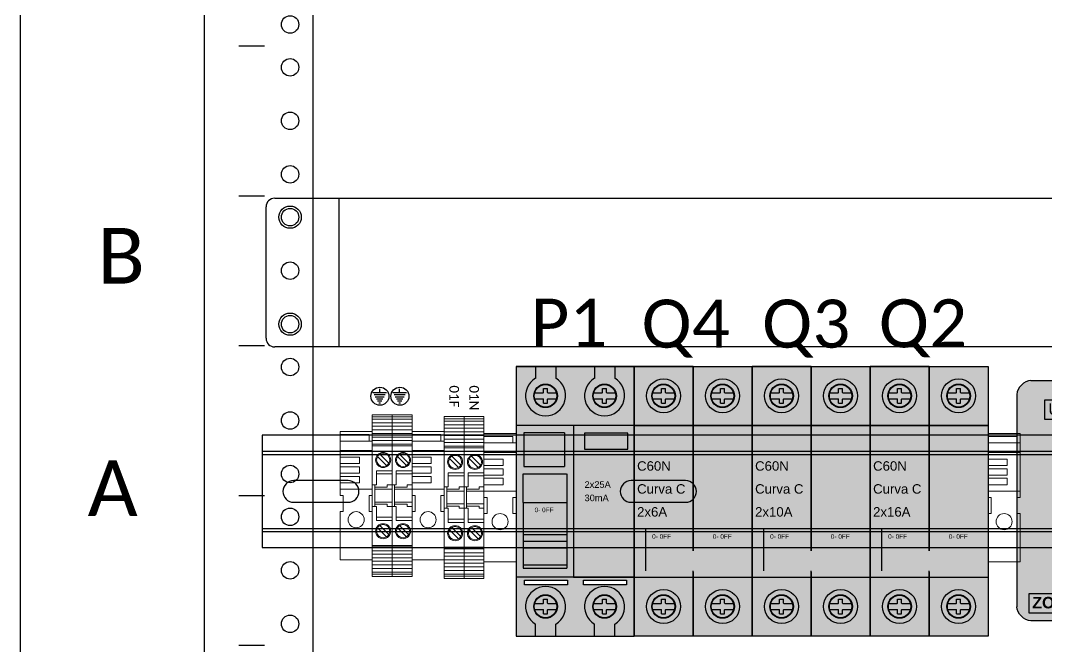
# Model space of a CAD drawing. Header units: millimetres. Extents: x 11355 to 11505, y 8083 to 8171.
# Drawn here: x 11355.44 to 11367.42, y 8092.8 to 8100.11 of the extents above; entities that cross this region are included whole.
import ezdxf
from ezdxf.enums import TextEntityAlignment as Align

# ---------------------------------------------------------------- set-up
doc = ezdxf.new("R2010")
doc.units = ezdxf.units.MM
for name, color, linetype in [('Elem. Eléctricos - Bornera Unipolar', 7, 'Continuous'), ('Elem. Eléctricos - Disyuntores', 7, 'Continuous'), ('Elem. Eléctricos - Selectora Zoloda 3P', 7, 'Continuous'), ('Elem. Eléctricos - Separador', 7, 'Continuous'), ('Elem. Eléctricos - Termomagneticas', 7, 'Continuous'), ('Ordenador de Cables 1U', 7, 'Continuous'), ('Rack - Base 15U', 7, 'Continuous'), ('Rack - Riel Din', 7, 'Continuous'), ('Textos - Ref. Eléctricas', 7, 'Continuous'), ('Textos - Ref. Unidades', 7, 'Continuous'), ('Varios - Calados', 253, 'Continuous')]:
    doc.layers.add(name, color=color, linetype=linetype)
doc.styles.add('Calibri', font='calibri.ttf')
doc.styles.get("Standard").update_dxf_attribs({"font": 'arial.ttf'})

# ---------------------------------------------------------------- blocks, each defined once
blk = doc.blocks.new('Rack 15U - Gabitel')
for p, q in [((2364.48, 1371.106), (2364.48, 1403.665)), ((2366.628, 1371.106), (2366.628, 1403.665)), ((2367.898, 1374.212), (2367.898, 1400.827)), ((2367.028, 1388.332), (2367.328, 1388.332)), ((2367.028, 1386.582), (2367.328, 1386.582)), ((2367.028, 1384.832), (2367.328, 1384.832)), ((2367.028, 1383.082), (2367.328, 1383.082)), ((2367.028, 1381.332), (2367.328, 1381.332))]:
    blk.add_line(p, q)
for centre in [(2367.628, 1388.582), (2367.628, 1388.082), (2367.628, 1387.457), (2367.628, 1386.832), (2367.628, 1386.332), (2367.628, 1385.707), (2367.628, 1385.082), (2367.628, 1384.582), (2367.628, 1383.957), (2367.628, 1383.332), (2367.628, 1382.832), (2367.628, 1382.207), (2367.628, 1381.582)]:
    blk.add_circle(centre, 0.102)
blk = doc.blocks.new('Simbolo Tierra')
at = {"ltscale": 0.1}
h = blk.add_hatch(dxfattribs=at)
h.set_pattern_fill('ANSI31', color=72, scale=0.2, angle=135)
h.set_pattern_definition([(180, (-6965.8669, 46.08505), (-1e-16, -0.635), [])])
h.paths.add_polyline_path([(2.22, 1.45), (-2.36, 1.45), (-0.07, -2.51)])
at = {"color": 72, "ltscale": 0.1}
blk.add_line((-0.07, 0.97), (-0.07, 2.34), dxfattribs=at)
blk.add_circle((0, 0), 2.81, dxfattribs=at)
blk = doc.blocks.new('Bornera Simple')
at = {"layer": 'Elem. Eléctricos - Bornera Unipolar', "color": 0, "lineweight": 0}
for p, q in [((-6.2, 50.4), (-6.2, 25.2)), ((-6.2, 50.4), (0, 50.4)), ((0, 50.4), (-6.2, 50.4)), ((-6.2, 49.69), (0, 49.69)), ((-6.2, 49.04), (0, 49.04)), ((0, 50.4), (0, 25.2)), ((-6.2, 47.88), (0, 47.88)), ((-6.2, 46.81), (0, 46.81)), ((-6.2, 45.65), (0, 45.65)), ((-6.2, 44.58), (0, 44.58)), ((-6.2, 43.42), (0, 43.42)), ((-6.2, 42.36), (0, 42.36)), ((-6.2, 41.2), (0, 41.2)), ((-6.2, 40.69), (0, 40.69)), ((-5.16, 37.35), (-2.35, 34.54)), ((-4.45, 38.06), (-1.64, 35.25)), ((-6.2, 32.95), (-1.3, 32.95)), ((-1.3, 31.95), (-6.2, 31.95)), ((-1.3, 32.95), (-1.3, 28.55)), ((-6.2, 28.55), (-4.7, 28.55)), ((-0.8, 27.2), (-6.2, 27.2)), ((-4.7, 28.55), (-4.7, 27.85)), ((-4.7, 27.85), (-0.8, 27.85)), ((-1.3, 28.55), (0, 28.55)), ((-0.95, 27.85), (-0.8, 27.7)), ((-0.8, 28.55), (-0.8, 25.2)), ((-6.2, 0), (-6.2, 25.2)), ((-0.8, 23.2), (-6.2, 23.2)), ((-4.7, 22.55), (-0.8, 22.55)), ((-4.7, 21.85), (-4.7, 22.55)), ((-0.95, 22.55), (-0.8, 22.7)), ((-0.8, 21.85), (-0.8, 25.2)), ((0, 0), (0, 25.2)), ((-6.2, 21.85), (-4.7, 21.85)), ((-1.3, 21.85), (0, 21.85)), ((-1.3, 17.45), (-1.3, 21.85)), ((-1.3, 18.45), (-6.2, 18.45)), ((-6.2, 17.45), (-1.3, 17.45)), ((-5.16, 15.15), (-2.35, 12.34)), ((-4.45, 15.86), (-1.64, 13.05)), ((-6.2, 9.71), (0, 9.71)), ((-6.2, 9.2), (0, 9.2)), ((-6.2, 8.04), (0, 8.04)), ((-6.2, 6.98), (0, 6.98)), ((-6.2, 5.82), (0, 5.82)), ((-6.2, 4.75), (0, 4.75)), ((-6.2, 3.59), (0, 3.59)), ((-6.2, 2.52), (0, 2.52)), ((-6.2, 1.36), (0, 1.36)), ((-6.2, 0.71), (0, 0.71)), ((0, 0), (-6.2, 0)), ((-6.2, 0), (0, 0))]:
    blk.add_line(p, q, dxfattribs=at)
for centre, radius in [((-3.4, 36.3), 2.35), ((-3.4, 36.3), 2.05), ((-3.4, 14.1), 2.35), ((-3.4, 14.1), 2.05)]:
    blk.add_circle(centre, radius, dxfattribs=at)
blk = doc.blocks.new('Bornera Separadora')
at = {"layer": 'Elem. Eléctricos - Separador', "lineweight": 0}
for p, q in [((0, 10), (0, 0)), ((15, 10), (15, 9)), ((20, 10), (20, 9)), ((22, 10), (22, 0)), ((34, 10), (34, 0)), ((37, 10), (37, 0)), ((15, 1), (15, 0)), ((20, 1), (20, 0)), ((39, 1), (37, 1))]:
    blk.add_line(p, q, dxfattribs=at)
for points in [[(15, 10), (0, 10), (0, 0), (15, 0)], [(20, 0), (40, 0), (40, 10), (20, 10)], [(39, 1), (39, 10)], [(20, 9), (15, 9)], [(15, 1), (20, 1)]]:
    blk.add_lwpolyline(points, dxfattribs=at)
for points in [[(24, 4), (26, 4), (26, 10), (24, 10)], [(27, 4), (29, 4), (29, 10), (27, 10)], [(30, 4), (32, 4), (32, 10), (30, 10)]]:
    blk.add_lwpolyline(points, close=True, dxfattribs=at)
blk.add_circle((12.5, 5), 2.5, dxfattribs=at)
blk = doc.blocks.new('Tornillo')
at = {"linetype": 'Continuous'}
h = blk.add_hatch(color=250, dxfattribs=at)
h.set_gradient(color1=(51, 51, 51), color2=(23, 23, 23), one_color=1, tint=0.09, name='INVSPHERICAL')
h.paths.add_polyline_path([(1885.119, -88.376, 1), (1885.819, -88.376, 1)])
h.paths.add_polyline_path([(1885.803, -88.376, -1), (1885.134, -88.376, -1)], flags=16)
h = blk.add_hatch(color=33, dxfattribs=at)
h.set_gradient(color1=(204, 153, 102), color2=(65, 43, 22), one_color=1, tint=0.17, name='CYLINDER')
h.paths.add_polyline_path([(1885.394, -88.291), (1885.145, -88.291, 0.064053), (1885.134, -88.376, 0.064652), (1885.146, -88.461), (1885.397, -88.461), (1885.411, -88.474), (1885.411, -88.597), (1885.522, -88.597), (1885.522, -88.474), (1885.536, -88.461), (1885.792, -88.461, 0.0647), (1885.803, -88.376, 0.064053), (1885.792, -88.291), (1885.538, -88.291), (1885.522, -88.275), (1885.522, -88.156), (1885.411, -88.156), (1885.411, -88.275)])
h = blk.add_hatch(color=45, dxfattribs=at)
h.set_gradient(color1=(171, 128, 84), color2=(103, 77, 50), one_color=1, tint=0.3, name='INVSPHERICAL')
h.paths.add_polyline_path([(1885.145, -88.291), (1885.394, -88.291), (1885.411, -88.275), (1885.411, -88.156), (1885.522, -88.156), (1885.522, -88.275), (1885.538, -88.291), (1885.792, -88.291, 0.772054)])
h.paths.add_polyline_path([(1885.792, -88.461), (1885.536, -88.461), (1885.522, -88.474), (1885.522, -88.597), (1885.411, -88.597), (1885.411, -88.474), (1885.397, -88.461), (1885.146, -88.461, 0.770076)])
at = {"layer": 'Varios - Calados', "color": 253}
for p, q in [((1885.411, -88.275), (1885.411, -88.156)), ((1885.411, -88.156), (1885.522, -88.156)), ((1885.522, -88.275), (1885.522, -88.156)), ((1885.145, -88.291), (1885.394, -88.291)), ((1885.146, -88.461), (1885.397, -88.461)), ((1885.394, -88.291), (1885.411, -88.275)), ((1885.411, -88.474), (1885.397, -88.461)), ((1885.411, -88.597), (1885.411, -88.474)), ((1885.538, -88.291), (1885.522, -88.275)), ((1885.522, -88.474), (1885.536, -88.461)), ((1885.522, -88.597), (1885.522, -88.474)), ((1885.536, -88.461), (1885.792, -88.461)), ((1885.538, -88.291), (1885.792, -88.291)), ((1885.411, -88.597), (1885.522, -88.597))]:
    blk.add_line(p, q, dxfattribs=at)
for radius in [0.35, 0.334]:
    blk.add_circle((1885.469, -88.376), radius, dxfattribs=at)
blk = doc.blocks.new('BI - TermomagneticaDinamico')
at = {"layer": 'Elem. Eléctricos - Termomagneticas', "linetype": 'Continuous'}
h = blk.add_hatch(color=7, dxfattribs=at)
h.set_gradient(color1=(255, 255, 255), color2=(222, 222, 222), one_color=1, tint=0.87, name='CYLINDER')
h.paths.add_polyline_path([(17.5, 80), (0, 80), (0, 62.5), (17.5, 62.5)])
h.paths.add_polyline_path([(3.69, 71.25, -1), (13.81, 71.25, -1)], flags=0)
h.paths.add_polyline_path([(5.25, 71.25, -1), (12.25, 71.25, -1)], flags=0)
h.paths.add_polyline_path([(5.41, 71.25, -1), (12.09, 71.25, -1)], flags=0)
h.paths.add_polyline_path([(13.81, 71.25, 1), (3.69, 71.25, 1)], flags=16)
h = blk.add_hatch(color=7, dxfattribs=at)
h.set_gradient(color1=(255, 255, 255), color2=(222, 222, 222), one_color=1, tint=0.87, name='CYLINDER')
h.paths.add_polyline_path([(35, 80), (17.5, 80), (17.5, 62.5), (35, 62.5)])
h.paths.add_polyline_path([(21.19, 71.25, -1), (31.31, 71.25, -1)], flags=0)
h.paths.add_polyline_path([(22.75, 71.25, -1), (29.75, 71.25, -1)], flags=0)
h.paths.add_polyline_path([(22.91, 71.25, -1), (29.59, 71.25, -1)], flags=0)
h.paths.add_polyline_path([(31.31, 71.25, 1), (21.19, 71.25, 1)], flags=16)
h = blk.add_hatch(color=7, dxfattribs=at)
h.set_gradient(color1=(255, 255, 255), color2=(222, 222, 222), one_color=1, tint=0.87, name='CYLINDER')
h.paths.add_polyline_path([(17.5, 62.5), (0, 62.5), (0, 17.5), (17.5, 17.5), (17.5, 19.32), (3.5, 19.32), (3.5, 31.71), (13.5, 31.71), (13.5, 25.32), (17.5, 25.32), (17.5, 34.15)])
h = blk.add_hatch(color=7, dxfattribs=at)
h.set_gradient(color1=(255, 255, 255), color2=(222, 222, 222), one_color=1, tint=0.87, name='CYLINDER')
h.paths.add_polyline_path([(17.5, 34.15), (17.5, 25.32), (21.5, 25.32), (21.5, 31.71), (31.5, 31.71), (31.5, 19.32), (17.5, 19.32), (17.5, 17.5), (35, 17.5), (35, 62.5), (17.5, 62.5)])
h = blk.add_hatch(color=250, dxfattribs=at)
h.set_gradient(color1=(51, 51, 51), color2=(48, 48, 48), one_color=1, tint=0.19)
h.paths.add_polyline_path([(3.5, 25.32), (13.5, 25.32), (13.5, 31.71), (3.5, 31.71)])
h = blk.add_hatch(color=250, dxfattribs=at)
h.set_gradient(color1=(51, 51, 51), color2=(48, 48, 48), one_color=1, tint=0.19)
h.paths.add_polyline_path([(21.5, 25.32), (31.5, 25.32), (31.5, 31.71), (21.5, 31.71)])
h = blk.add_hatch(color=107, dxfattribs=at)
h.set_gradient(color1=(63, 127, 79), color2=(61, 123, 76), one_color=1, tint=0.36)
h.paths.add_polyline_path([(3.5, 30.38), (3.5, 28.68), (13.5, 28.68), (13.5, 30.38)])
h = blk.add_hatch(color=107, dxfattribs=at)
h.set_gradient(color1=(63, 127, 79), color2=(61, 123, 76), one_color=1, tint=0.36)
h.paths.add_polyline_path([(21.5, 30.38), (21.5, 28.68), (31.5, 28.68), (31.5, 30.38)])
h = blk.add_hatch(color=250, dxfattribs=at)
h.set_gradient(color1=(51, 51, 51), color2=(48, 48, 48), one_color=1, tint=0.19)
h.paths.add_polyline_path([(3.5, 23.32), (31.5, 23.32), (31.5, 25.32), (3.5, 25.32)])
h = blk.add_hatch(color=250, dxfattribs=at)
h.set_gradient(color1=(51, 51, 51), color2=(48, 48, 48), one_color=1, tint=0.19)
h.paths.add_polyline_path([(31.5, 19.32), (31.5, 23.32), (3.5, 23.32), (3.5, 19.32)])
h = blk.add_hatch(color=7, dxfattribs=at)
h.set_gradient(color1=(255, 255, 255), color2=(222, 222, 222), one_color=1, tint=0.87, name='CYLINDER')
h.paths.add_polyline_path([(3.69, 8.75, 1), (13.81, 8.75, 1)], flags=0)
h.paths.add_polyline_path([(12.25, 8.75, -1), (5.25, 8.75, -1)], flags=0)
h.paths.add_polyline_path([(12.09, 8.75, -1), (5.41, 8.75, -1)], flags=0)
h.paths.add_polyline_path([(17.5, 17.5), (0, 17.5), (0, 0), (17.5, 0)])
h.paths.add_polyline_path([(13.81, 8.75, -1), (3.69, 8.75, -1)], flags=16)
h = blk.add_hatch(color=7, dxfattribs=at)
h.set_gradient(color1=(255, 255, 255), color2=(222, 222, 222), one_color=1, tint=0.87, name='CYLINDER')
h.paths.add_polyline_path([(35, 17.5), (17.5, 17.5), (17.5, 0), (35, 0)])
h.paths.add_polyline_path([(21.19, 8.75, -1), (31.31, 8.75, -1)], flags=0)
h.paths.add_polyline_path([(22.75, 8.75, -1), (29.75, 8.75, -1)], flags=0)
h.paths.add_polyline_path([(22.91, 8.75, -1), (29.59, 8.75, -1)], flags=0)
h.paths.add_polyline_path([(31.31, 8.75, 1), (21.19, 8.75, 1)], flags=16)
at = {"layer": 'Elem. Eléctricos - Termomagneticas', "color": 253}
for p, q in [((17.5, 80), (0, 80)), ((0, 80), (0, 0)), ((17.5, 80), (0, 80)), ((17.5, 34.15), (17.5, 80)), ((17.5, 80), (17.5, 25.32)), ((17.5, 25.32), (17.5, 34.15)), ((3.5, 19.32), (3.5, 31.71)), ((17.5, 0), (17.5, 19.32)), ((17.5, 19.05), (17.5, 0)), ((0, 17.5), (35, 17.5)), ((17.5, 0), (0, 0)), ((17.5, 0), (0, 0))]:
    blk.add_line(p, q, dxfattribs=at)
at = {"layer": 'Elem. Eléctricos - Termomagneticas', "color": 253, "linetype": 'Continuous', "lineweight": 35}
for p in [(0, 62.5), (17.5, 62.5), (17.5, 62.5)]:
    blk.add_line(p, (35, 62.5), dxfattribs=at)
at = {"layer": 'Elem. Eléctricos - Termomagneticas', "color": 250, "true_color": 0x303030}
blk.add_lwpolyline([(0, 80), (35, 80), (35, 0), (0, 0)], close=True, dxfattribs=at)
at = {"layer": 'Elem. Eléctricos - Termomagneticas', "color": 253}
for centre in [(8.75, 71.25), (26.25, 71.25), (8.75, 8.75), (26.25, 8.75)]:
    blk.add_circle(centre, 5.06, dxfattribs=at)
at = {"layer": 'Elem. Eléctricos - Termomagneticas', "linetype": 'Continuous', "xscale": 10, "yscale": 10, "zscale": 10}
for p in [(-18845.94, 955.01), (-18828.44, 955.01), (-18845.94, 892.51), (-18828.44, 892.51)]:
    blk.add_blockref('Tornillo', p, dxfattribs=at)
at = {"layer": 'Elem. Eléctricos - Termomagneticas', "color": 250, "linetype": 'Continuous'}
for p in [(5.35, 28.85), (23.35, 28.85)]:
    blk.add_text('0- 0FF', height=1.366, dxfattribs=at).set_placement(p)
at = {"layer": 'Elem. Eléctricos - Termomagneticas', "color": 252}
for tag, p in [('TEXTO_1', (0.89, 50.43)), ('TEXTO_2', (0.89, 43.62)), ('TEXTO_3', (0.89, 36.81))]:
    blk.add_attdef(tag, text='', height=2.8, dxfattribs=at).set_placement(p, align=Align.MIDDLE_LEFT)
blk = doc.blocks.new('BI - Disyuntor Dinamico')
at = {"layer": 'Elem. Eléctricos - Disyuntores'}
h = blk.add_hatch(color=256, dxfattribs=at)
h.dxf.hatch_style = 1
h.set_gradient(color1=(224, 224, 224), tint=1)
h.paths.add_polyline_path([(35, 62.5), (35, 80), (29.24, 80), (29.24, 76.44, -3.715725), (23.26, 76.44), (23.26, 80), (11.74, 80), (11.74, 76.44, -3.715725), (5.76, 76.44), (5.76, 80), (0, 80), (0, 62.5)])
h = blk.add_hatch(color=256, dxfattribs=at)
h.dxf.hatch_style = 1
h.set_gradient(color1=(132, 132, 132), one_color=1, tint=1, name='SPHERICAL')
h.paths.add_polyline_path([(11.74, 76.44), (11.74, 80), (5.76, 80), (5.76, 76.44, 3.715725)])
h.paths.add_polyline_path([(12.25, 71.25, -1), (5.25, 71.25, -1)], flags=16)
h.paths.add_polyline_path([(12.09, 71.25, -1), (5.41, 71.25, -1)], flags=0)
h.paths.add_polyline_path([(23.26, 80), (23.26, 76.44, 3.715725), (29.24, 76.44), (29.24, 80)])
h.paths.add_polyline_path([(29.75, 71.25, -1), (22.75, 71.25, -1)], flags=16)
h.paths.add_polyline_path([(29.59, 71.25, -1), (22.91, 71.25, -1)], flags=0)
h.paths.add_polyline_path([(23.26, 3.56), (23.26, 0), (29.24, 0), (29.24, 3.56, 3.715725)])
h.paths.add_polyline_path([(22.75, 8.75, -1), (29.75, 8.75, -1)], flags=16)
h.paths.add_polyline_path([(5.76, 0), (11.74, 0), (11.74, 3.56, 3.715725), (5.76, 3.56)])
h.paths.add_polyline_path([(5.25, 8.75, -1), (12.25, 8.75, -1)], flags=16)
h.paths.add_polyline_path([(5.41, 8.75, -1), (12.09, 8.75, -1)], flags=0)
h = blk.add_hatch(color=256, dxfattribs=at)
h.dxf.hatch_style = 1
h.set_gradient(color1=(224, 224, 224), tint=1)
h.paths.add_polyline_path([(35, 62.5), (16.99, 62.5), (16.99, 17.5), (35, 17.5)])
h.paths.add_polyline_path([(29.24, 3.56), (29.24, 0), (35, 0), (35, 17.5), (16.99, 17.5), (0, 17.5), (0, 0), (5.76, 0), (5.76, 3.56, -3.715725), (11.74, 3.56), (11.74, 0), (23.26, 0), (23.26, 3.56, -3.715725)])
h.paths.add_polyline_path([(19.95, 15.14), (19.95, 16.53), (32.74, 16.53), (32.74, 15.14)], flags=16)
h.paths.add_polyline_path([(15.24, 15.14), (2.45, 15.14), (2.45, 16.53), (15.24, 16.53)], flags=16)
at = {"layer": 'Elem. Eléctricos - Disyuntores', "linetype": 'Continuous'}
h = blk.add_hatch(color=7, dxfattribs=at)
h.set_gradient(color1=(255, 255, 255), color2=(224, 224, 224), one_color=1, tint=0.88)
h.paths.add_polyline_path([(16.99, 62.5), (0, 62.5), (0, 17.5), (16.99, 17.5)])
h.paths.add_polyline_path([(15.07, 39.59), (15.07, 20.15), (2.07, 20.15), (2.07, 39.59)], flags=16)
h.paths.add_polyline_path([(2.3, 50.32), (2.3, 60.32), (14.35, 60.32), (14.35, 50.32)], flags=16)
at = {"layer": 'Elem. Eléctricos - Disyuntores'}
h = blk.add_hatch(color=250, dxfattribs=at)
h.set_gradient(color1=(51, 51, 51), color2=(48, 48, 48), one_color=1, tint=0.19)
h.paths.add_polyline_path([(15.07, 30.15), (15.07, 39.59), (2.07, 39.59), (2.07, 30.15)])
h.paths.add_polyline_path([(15.07, 30.15), (2.07, 30.15), (2.07, 28.15), (15.07, 28.15)])
h.paths.add_polyline_path([(15.07, 26.15), (15.07, 28.15), (2.07, 28.15), (2.07, 26.15)])
h.paths.add_polyline_path([(2.07, 26.15), (2.07, 21.15), (15.07, 21.15), (15.07, 26.15)])
h.paths.add_polyline_path([(15.07, 20.15), (15.07, 21.15), (2.07, 21.15), (2.07, 20.15)])
h.paths.add_polyline_path([(14.35, 50.32), (14.35, 60.32), (2.3, 60.32), (2.3, 50.32)])
at = {"layer": 'Elem. Eléctricos - Disyuntores', "linetype": 'Continuous'}
h = blk.add_hatch(color=107, dxfattribs=at)
h.set_gradient(color1=(63, 127, 79), color2=(61, 123, 76), one_color=1, tint=0.36)
h.paths.add_polyline_path([(3.63, 38.25), (2.07, 38.25), (2.07, 36.56), (3.63, 36.56)])
h.paths.add_polyline_path([(15.07, 38.25), (13.64, 38.25), (13.64, 36.56), (15.07, 36.56)])
h.paths.add_polyline_path([(3.63, 38.25), (3.63, 36.56), (13.63, 36.56), (13.63, 38.25)])
at = {"layer": 'Elem. Eléctricos - Disyuntores', "color": 253, "lineweight": 30}
for p, q in [((0, 80), (0, 0)), ((0, 80), (0, 0)), ((0, 80), (35, 80)), ((5.76, 80), (5.76, 76.44)), ((11.74, 80), (11.74, 76.44)), ((23.26, 80), (23.26, 76.44)), ((29.24, 80), (29.24, 76.44)), ((35, 62.5), (0, 62.5)), ((16.99, 62.5), (16.99, 17.5)), ((14.35, 60.32), (2.3, 60.32)), ((2.3, 60.32), (2.3, 50.32)), ((14.35, 60.32), (14.35, 50.32)), ((2.3, 50.32), (14.35, 50.32)), ((2.07, 39.59), (2.07, 48.15)), ((2.07, 48.15), (14.94, 48.15)), ((2.3, 48.15), (14.35, 48.15)), ((15.07, 48.15), (15.07, 39.59)), ((2.07, 39.59), (2.07, 20.15)), ((2.07, 39.59), (15.07, 39.59)), ((15.07, 39.59), (15.07, 20.15)), ((2.07, 30.15), (15.07, 30.15)), ((2.07, 28.15), (15.07, 28.15)), ((2.07, 26.15), (15.07, 26.15)), ((2.07, 21.15), (15.07, 21.15)), ((2.07, 20.15), (15.07, 20.15)), ((35, 17.5), (0, 17.5)), ((5.76, 0), (5.76, 3.56)), ((11.74, 0), (11.74, 3.56)), ((23.26, 0), (23.26, 3.56)), ((29.24, 0), (29.24, 3.56)), ((0, 0), (35, 0))]:
    blk.add_line(p, q, dxfattribs=at)
at = {"layer": 'Elem. Eléctricos - Disyuntores'}
for p, q in [((35, 80), (0, 80)), ((0, 80), (0, 0)), ((0, 0), (35, 0))]:
    blk.add_line(p, q, dxfattribs=at)
at = {"layer": 'Elem. Eléctricos - Disyuntores', "color": 18, "true_color": 0x000000}
blk.add_line((35, 0), (35, 80), dxfattribs=at)
at = {"layer": 'Elem. Eléctricos - Disyuntores', "color": 253, "lineweight": 30}
for points in [[(16.99, 17.5), (35, 17.5), (35, 62.5), (16.99, 62.5)], [(2.45, 16.53), (15.24, 16.53), (15.24, 15.14), (2.45, 15.14)], [(19.95, 16.53), (32.74, 16.53), (32.74, 15.14), (19.95, 15.14)]]:
    blk.add_lwpolyline(points, close=True, dxfattribs=at)
at = {"layer": 'Elem. Eléctricos - Disyuntores'}
blk.add_lwpolyline([(20.31, 55.42), (33.17, 55.42), (33.17, 60.14), (20.31, 60.14)], close=True, dxfattribs=at)
at = {"layer": 'Elem. Eléctricos - Disyuntores', "color": 253, "lineweight": 30}
for centre in [(8.75, 71.25), (26.25, 71.25), (8.75, 8.75), (26.25, 8.75)]:
    blk.add_circle(centre, 3.5, dxfattribs=at)
for centre, start, end in [((8.75, 71.29), 120.1258, 59.8742), ((26.25, 71.29), 120.1258, 59.8742), ((8.75, 8.71), 300.1258, 239.8742), ((26.25, 8.71), 300.1258, 239.8742)]:
    blk.add_arc(centre, 5.96, start, end, dxfattribs=at)
at = {"layer": 'Elem. Eléctricos - Disyuntores', "color": 253, "lineweight": 30, "xscale": 10.00000000000034, "yscale": 10.00000000000034, "zscale": 10.00000000000034}
for p in [(-18845.94, 955.01), (-18828.44, 955.01), (-18845.94, 892.51), (-18828.44, 892.51)]:
    blk.add_blockref('Tornillo', p, dxfattribs=at)
at = {"layer": 'Elem. Eléctricos - Disyuntores', "color": 250, "linetype": 'Continuous'}
blk.add_text('0- 0FF', height=1.366, dxfattribs=at).set_placement((5.48, 36.73))
at = {"layer": 'Elem. Eléctricos - Disyuntores', "color": 7}
for tag, p in [('TEXTO_1', (20.31, 52.86)), ('TEXTO_2', (20.31, 48.9)), ('TEXTO_3', (20.31, 44.94)), ('TEXTO_4', (20.31, 40.98))]:
    blk.add_attdef(tag, text='', height=1.96, dxfattribs=at).set_placement(p, align=Align.MIDDLE_LEFT)
blk = doc.blocks.new('Ordenador de Cables 1U')
at = {"layer": 'Ordenador de Cables 1U'}
for p, q in [((-5.023, 0), (-4.274, 0)), ((-4.274, 0), (12.933, 0)), ((-4.274, 0), (-4.274, -1.736)), ((-5.123, -1.636), (-5.123, -0.1)), ((-4.274, -1.736), (-5.023, -1.736)), ((12.933, -1.736), (-4.274, -1.736))]:
    blk.add_line(p, q, dxfattribs=at)
for centre in [(-4.843, -0.221), (-4.843, -1.471)]:
    blk.add_circle(centre, 0.13, dxfattribs=at)
for centre, start, end in [((-5.023, -0.1), 90, 180), ((-5.023, -1.636), 180, 270)]:
    blk.add_arc(centre, 0.1, start, end, dxfattribs=at)
blk = doc.blocks.new('Selectora Zolada 3 Posiciones')
at = {"layer": 'Elem. Eléctricos - Selectora Zoloda 3P'}
h = blk.add_hatch(color=254, dxfattribs=at)
h.dxf.hatch_style = 1
edge = h.paths.add_edge_path()
edge.add_spline(control_points=[(-0.345, 0.106), (-0.268, 0.106), (-0.183, 0.192), (-0.183, 0.268)], knot_values=[0, 0, 0, 0, 8.485281, 8.485281, 8.485281, 8.485281], degree=3, periodic=0)
edge.add_line((-0.183, 0.268), (-0.183, 2.748))
edge.add_spline(control_points=[(-0.183, 2.748), (-0.183, 2.825), (-0.268, 2.91), (-0.345, 2.91)], knot_values=[0, 0, 0, 0, 8.485281, 8.485281, 8.485281, 8.485281], degree=3, periodic=0)
edge.add_line((-0.345, 2.91), (-2.825, 2.91))
edge.add_spline(control_points=[(-2.825, 2.91), (-2.901, 2.91), (-2.987, 2.825), (-2.987, 2.748)], knot_values=[0, 0, 0, 0, 8.485281, 8.485281, 8.485281, 8.485281], degree=3, periodic=0)
edge.add_line((-2.987, 2.748), (-2.987, 0.268))
edge.add_spline(control_points=[(-2.987, 0.268), (-2.987, 0.192), (-2.901, 0.106), (-2.825, 0.106)], knot_values=[0, 0, 0, 0, 8.485281, 8.485281, 8.485281, 8.485281], degree=3, periodic=0)
edge.add_line((-2.825, 0.106), (-0.345, 0.106))
h = blk.add_hatch(color=1, dxfattribs=at)
h.dxf.hatch_style = 1
h.paths.add_polyline_path([(-1.545, 2.174), (-1.299, 1.318), (-1.302, 0.462), (-1.801, 0.464), (-1.798, 1.32)])
for p, q in [((-2.825, 2.91), (-0.345, 2.91)), ((-2.987, 2.748), (-2.987, 0.268)), ((-0.183, 2.748), (-0.183, 0.268)), ((-0.345, 0.106), (-2.825, 0.106))]:
    blk.add_line(p, q, dxfattribs=at)
for points in [[(-2.667, 2.461), (-2.203, 2.461), (-2.203, 2.683), (-2.667, 2.683)], [(-1.017, 2.453), (-0.442, 2.453), (-0.442, 2.676), (-1.017, 2.676)], [(-2.848, 0.199), (-1.999, 0.199), (-1.999, 0.421), (-2.848, 0.421)]]:
    blk.add_lwpolyline(points, close=True, dxfattribs=at)
for points in [[(-2.825, 2.91), (-2.901, 2.91), (-2.987, 2.825), (-2.987, 2.748)], [(-0.345, 2.91), (-0.268, 2.91), (-0.183, 2.825), (-0.183, 2.748)], [(-2.825, 0.106), (-2.901, 0.106), (-2.987, 0.192), (-2.987, 0.268)], [(-0.345, 0.106), (-0.268, 0.106), (-0.183, 0.192), (-0.183, 0.268)]]:
    blk.add_open_spline(points, degree=3, dxfattribs=at)
at = {"layer": 'Elem. Eléctricos - Selectora Zoloda 3P', "color": 7, "attachment_point": 1}
for s, insert, char_height, width in [('UPS', (-2.62, 2.643), 0.1343, 1.93967), ('{\\C1;0}', (-1.65, 2.587), 0.2157, 3.11612), ('\\pxqc;NOR', (-0.98, 2.629), 0.1343, 0.53917), ('{\\C1;1                   2}', (-2.497, 2.361), 0.21568, 3.11612), ('{\\fArial|b1|i0|c0|p34;ZOLADA}', (-2.809, 0.384), 0.13425, 0.8388)]:
    blk.add_mtext(s, dxfattribs=dict(at, insert=insert, char_height=char_height, width=width))
blk = doc.blocks.new('*U27')
at = {"layer": 'Rack - Riel Din'}
for p, q in [((-253.47, 0), (0, 0)), ((-253.47, -35), (-253.47, 0)), ((0, 0), (0, -35)), ((0, -5), (-253.47, -5)), ((0, -6), (-253.47, -6)), ((0, -29), (-253.47, -29)), ((0, -30), (-253.47, -30)), ((0, -35), (-253.47, -35))]:
    blk.add_line(p, q, dxfattribs=at)
for points in [[(-131.86, -20.87, -1), (-131.86, -14.13), (-114.92, -14.13, -1), (-114.92, -20.87)], [(-26.78, -20.87, -1), (-26.78, -14.13), (-9.84, -14.13, -1), (-9.84, -20.87)]]:
    blk.add_lwpolyline(points, format="xyb", close=True, dxfattribs=at)

msp = doc.modelspace()

# ---------------------------------------------------------------- block references
at = {"xscale": 0.03750000000000001, "yscale": 0.03750000000000001, "zscale": 0.03750000000000001}
for name, p, rotation in [('Bornera Simple', (11359.546, 8095.506), 179.9999999999999), ('Bornera Simple', (11359.778, 8095.506), 179.9999999999999), ('Bornera Simple', (11360.386, 8095.483), 179.9999999999999), ('Bornera Simple', (11360.618, 8095.483), 179.9999999999999), ('Bornera Separadora', (11359.546, 8093.811), 90), ('Bornera Separadora', (11360.386, 8093.811), 90), ('Bornera Separadora', (11361.226, 8093.788), 90), ('Bornera Separadora', (11367.112, 8093.788), 90)]:
    msp.add_blockref(name, p, dxfattribs=dict(at, rotation=rotation))
at = {"layer": 'Elem. Eléctricos - Termomagneticas', "color": 7}
for name, p in [('Ordenador de Cables 1U', (11363.43, 8098.034)), ('Selectora Zolada 3 Posiciones', (11370.062, 8092.994))]:
    msp.add_blockref(name, p, dxfattribs=at)
at = {"layer": 'Elem. Eléctricos - Termomagneticas', "xscale": 0.03937, "yscale": 0.03937, "zscale": 0.03937}
msp.add_blockref('BI - Disyuntor Dinamico', (11361.226, 8092.921), dxfattribs=at).add_auto_attribs({'TEXTO_4': '30mA', 'TEXTO_3': '2x25A'})
at = {"layer": 'Elem. Eléctricos - Termomagneticas'}
ref = msp.add_blockref('BI - TermomagneticaDinamico', (11362.604, 8092.921), dxfattribs=dict(at, xscale=0.03937, yscale=0.03937, zscale=0.03937))
ref.add_attrib('TEXTO_1', 'C60N', dxfattribs={"layer": '0', "color": 252, "height": 0.1102}).set_placement((11362.639, 8094.907), align=Align.MIDDLE_LEFT)
ref.add_attrib('TEXTO_2', 'Curva C', dxfattribs={"layer": '0', "color": 252, "height": 0.1102}).set_placement((11362.639, 8094.639), align=Align.MIDDLE_LEFT)
ref.add_attrib('TEXTO_3', '2x6A', dxfattribs={"layer": '0', "color": 252, "height": 0.1102}).set_placement((11362.639, 8094.371), align=Align.MIDDLE_LEFT)
ref = msp.add_blockref('BI - TermomagneticaDinamico', (11363.982, 8092.921), dxfattribs=dict(at, xscale=0.03937, yscale=0.03937, zscale=0.03937))
ref.add_attrib('TEXTO_1', 'C60N', dxfattribs={"layer": '0', "color": 252, "height": 0.1102}).set_placement((11364.017, 8094.907), align=Align.MIDDLE_LEFT)
ref.add_attrib('TEXTO_2', 'Curva C', dxfattribs={"layer": '0', "color": 252, "height": 0.1102}).set_placement((11364.017, 8094.639), align=Align.MIDDLE_LEFT)
ref.add_attrib('TEXTO_3', '2x10A', dxfattribs={"layer": '0', "color": 252, "height": 0.1102}).set_placement((11364.017, 8094.371), align=Align.MIDDLE_LEFT)
ref = msp.add_blockref('BI - TermomagneticaDinamico', (11365.36, 8092.921), dxfattribs=dict(at, xscale=0.03937, yscale=0.03937, zscale=0.03937))
ref.add_attrib('TEXTO_1', 'C60N', dxfattribs={"layer": '0', "color": 252, "height": 0.1102}).set_placement((11365.395, 8094.907), align=Align.MIDDLE_LEFT)
ref.add_attrib('TEXTO_2', 'Curva C', dxfattribs={"layer": '0', "color": 252, "height": 0.1102}).set_placement((11365.395, 8094.639), align=Align.MIDDLE_LEFT)
ref.add_attrib('TEXTO_3', '2x16A', dxfattribs={"layer": '0', "color": 252, "height": 0.1102}).set_placement((11365.395, 8094.371), align=Align.MIDDLE_LEFT)
at = {"layer": 'Rack - Base 15U'}
msp.add_blockref('Rack 15U - Gabitel', (8990.959, 6711.481), dxfattribs=at)
at = {"layer": 'Rack - Riel Din', "xscale": -0.03750000000000001, "yscale": 0.03750000000000001, "zscale": 0.03750000000000001}
msp.add_blockref('*U27', (11358.26, 8095.266), dxfattribs=at)
at = {"layer": 'Textos - Ref. Eléctricas', "color": 62, "xscale": 0.03750000000000001, "yscale": 0.03750000000000001, "zscale": 0.03750000000000001}
for p in [(11359.636, 8095.721), (11359.869, 8095.721)]:
    msp.add_blockref('Simbolo Tierra', p, dxfattribs=at)

# ---------------------------------------------------------------- texts
at = {"layer": 'Textos - Ref. Eléctricas', "color": 5, "char_height": 0.1125, "attachment_point": 4, "rotation": 270, "style": 'Calibri'}
for s, insert in [('{\\C1;01F}', (11360.503, 8095.848)), ('{\\C1;01N}', (11360.736, 8095.848))]:
    msp.add_mtext_dynamic_manual_height_columns(s, width=0.36517, gutter_width=1.5, heights=[0], dxfattribs=dict(at, insert=insert))
at = {"layer": 'Textos - Ref. Eléctricas', "style": 'Calibri'}
for tag, text, p in [('P1', 'P', (11361.843, 8096.299)), ('Q4', 'Q', (11363.206, 8096.288)), ('Q3', 'Q', (11364.613, 8096.288)), ('Q2', 'Q', (11365.977, 8096.292))]:
    msp.add_attdef(tag, text=text, height=0.562, dxfattribs=at).set_placement(p, align=Align.CENTER)
at = {"layer": 'Textos - Ref. Unidades', "char_height": 0.65, "attachment_point": 1, "style": 'Calibri'}
for s, insert in [('B', (11356.339, 8097.687)), ('A', (11356.222, 8094.971))]:
    msp.add_mtext_dynamic_manual_height_columns(s, width=0.5374, gutter_width=75, heights=[0], dxfattribs=dict(at, insert=insert))

doc.saveas('drawing.dxf')
